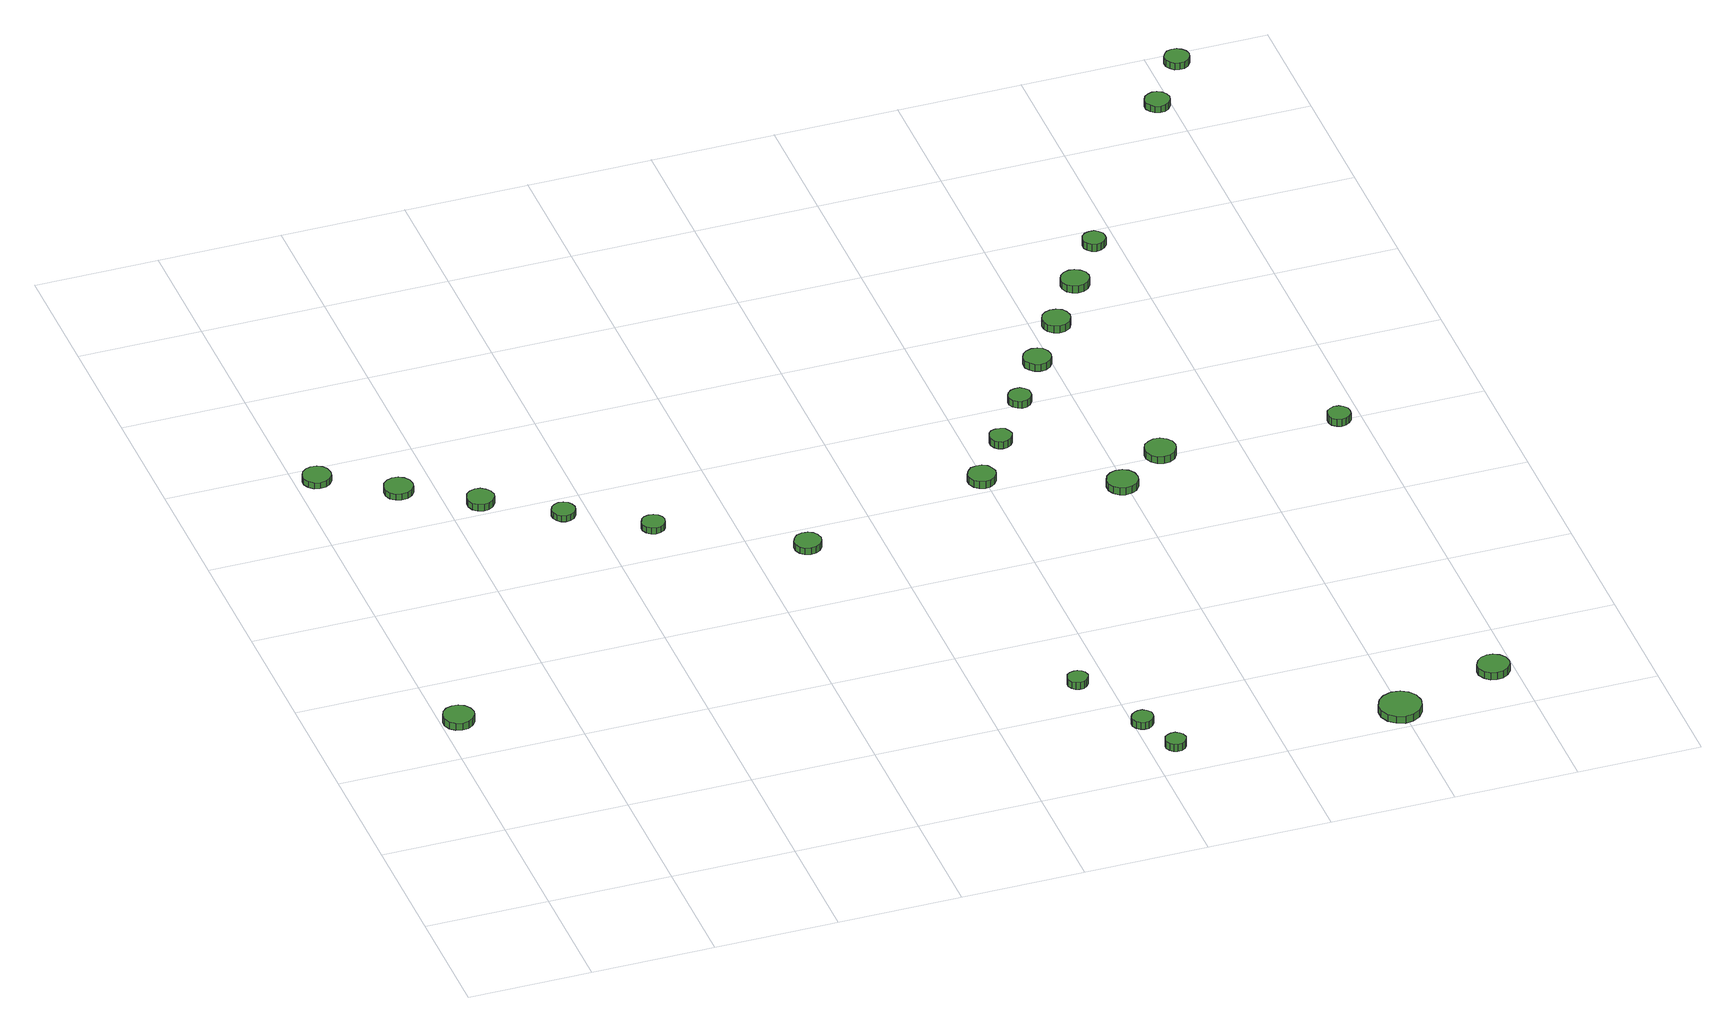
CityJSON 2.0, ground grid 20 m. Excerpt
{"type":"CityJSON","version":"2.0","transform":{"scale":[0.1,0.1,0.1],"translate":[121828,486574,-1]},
"CityObjects":{
"tree1":{"type":"SolitaryVegetationObject","attributes":{"function":"something"},"geometry":[{"type":"MultiSurface","lod":"1","boundaries":[[[0,1,2,3,4,5,6,7,8,9,10,11,12,13,14]],[[15,16,17,18,19,20,21,22,23,24,25,26,27,28,29]],[[0,29,28,1]],[[1,28,27,2]],[[2,27,26,3]],[[3,26,25,4]],[[4,25,24,5]],[[5,24,23,6]],[[6,23,22,7]],[[7,22,21,8]],[[8,21,20,9]],[[9,20,19,10]],[[10,19,18,11]],[[11,18,17,12]],[[12,17,16,13]],[[13,16,15,14]],[[14,15,29,0]]]}]},
"tree2":{"type":"SolitaryVegetationObject","attributes":{"function":"something"},"geometry":[{"type":"MultiSurface","lod":"1","boundaries":[[[30,31,32,33,34,35,36,37,38,39,40,41,42,43,44]],[[45,46,47,48,49,50,51,52,53,54,55,56,57,58,59]],[[30,59,58,31]],[[31,58,57,32]],[[32,57,56,33]],[[33,56,55,34]],[[34,55,54,35]],[[35,54,53,36]],[[36,53,52,37]],[[37,52,51,38]],[[38,51,50,39]],[[39,50,49,40]],[[40,49,48,41]],[[41,48,47,42]],[[42,47,46,43]],[[43,46,45,44]],[[44,45,59,30]]]}]},
"tree3":{"type":"SolitaryVegetationObject","attributes":{"function":"something"},"geometry":[{"type":"MultiSurface","lod":"1","boundaries":[[[60,61,62,63,64,65,66,67,68,69,70,71,72,73,74]],[[75,76,77,78,79,80,81,82,83,84,85,86,87,88,89]],[[60,89,88,61]],[[61,88,87,62]],[[62,87,86,63]],[[63,86,85,64]],[[64,85,84,65]],[[65,84,83,66]],[[66,83,82,67]],[[67,82,81,68]],[[68,81,80,69]],[[69,80,79,70]],[[70,79,78,71]],[[71,78,77,72]],[[72,77,76,73]],[[73,76,75,74]],[[74,75,89,60]]]}]},
"tree4":{"type":"SolitaryVegetationObject","attributes":{"function":"something"},"geometry":[{"type":"MultiSurface","lod":"1","boundaries":[[[90,91,92,93,94,95,96,97,98,99,100,101,102,103,104]],[[105,106,107,108,109,110,111,112,113,114,115,116,117,118,119]],[[90,119,118,91]],[[91,118,117,92]],[[92,117,116,93]],[[93,116,115,94]],[[94,115,114,95]],[[95,114,113,96]],[[96,113,112,97]],[[97,112,111,98]],[[98,111,110,99]],[[99,110,109,100]],[[100,109,108,101]],[[101,108,107,102]],[[102,107,106,103]],[[103,106,105,104]],[[104,105,119,90]]]}]},
"tree5":{"type":"SolitaryVegetationObject","attributes":{"function":"something"},"geometry":[{"type":"MultiSurface","lod":"1","boundaries":[[[120,121,122,123,124,125,126,127,128,129,130,131,132,133,134]],[[135,136,137,138,139,140,141,142,143,144,145,146,147,148,149]],[[120,149,148,121]],[[121,148,147,122]],[[122,147,146,123]],[[123,146,145,124]],[[124,145,144,125]],[[125,144,143,126]],[[126,143,142,127]],[[127,142,141,128]],[[128,141,140,129]],[[129,140,139,130]],[[130,139,138,131]],[[131,138,137,132]],[[132,137,136,133]],[[133,136,135,134]],[[134,135,149,120]]]}]},
"tree6":{"type":"SolitaryVegetationObject","attributes":{"function":"something"},"geometry":[{"type":"MultiSurface","lod":"1","boundaries":[[[150,151,152,153,154,155,156,157,158,159,160,161,162,163,164]],[[165,166,167,168,169,170,171,172,173,174,175,176,177,178,179]],[[150,179,178,151]],[[151,178,177,152]],[[152,177,176,153]],[[153,176,175,154]],[[154,175,174,155]],[[155,174,173,156]],[[156,173,172,157]],[[157,172,171,158]],[[158,171,170,159]],[[159,170,169,160]],[[160,169,168,161]],[[161,168,167,162]],[[162,167,166,163]],[[163,166,165,164]],[[164,165,179,150]]]}]},
"tree7":{"type":"SolitaryVegetationObject","attributes":{"function":"something"},"geometry":[{"type":"MultiSurface","lod":"1","boundaries":[[[180,181,182,183,184,185,186,187,188,189,190,191,192,193,194]],[[195,196,197,198,199,200,201,202,203,204,205,206,207,208,209]],[[180,209,208,181]],[[181,208,207,182]],[[182,207,206,183]],[[183,206,205,184]],[[184,205,204,185]],[[185,204,203,186]],[[186,203,202,187]],[[187,202,201,188]],[[188,201,200,189]],[[189,200,199,190]],[[190,199,198,191]],[[191,198,197,192]],[[192,197,196,193]],[[193,196,195,194]],[[194,195,209,180]]]}]},
"tree8":{"type":"SolitaryVegetationObject","attributes":{"function":"something"},"geometry":[{"type":"MultiSurface","lod":"1","boundaries":[[[210,211,212,213,214,215,216,217,218,219,220,221,222,223,224]],[[225,226,227,228,229,230,231,232,233,234,235,236,237,238,239]],[[210,239,238,211]],[[211,238,237,212]],[[212,237,236,213]],[[213,236,235,214]],[[214,235,234,215]],[[215,234,233,216]],[[216,233,232,217]],[[217,232,231,218]],[[218,231,230,219]],[[219,230,229,220]],[[220,229,228,221]],[[221,228,227,222]],[[222,227,226,223]],[[223,226,225,224]],[[224,225,239,210]]]}]},
"tree9":{"type":"SolitaryVegetationObject","attributes":{"function":"something"},"geometry":[{"type":"MultiSurface","lod":"1","boundaries":[[[240,241,242,243,244,245,246,247,248,249,250,251,252,253,254]],[[255,256,257,258,259,260,261,262,263,264,265,266,267,268,269]],[[240,269,268,241]],[[241,268,267,242]],[[242,267,266,243]],[[243,266,265,244]],[[244,265,264,245]],[[245,264,263,246]],[[246,263,262,247]],[[247,262,261,248]],[[248,261,260,249]],[[249,260,259,250]],[[250,259,258,251]],[[251,258,257,252]],[[252,257,256,253]],[[253,256,255,254]],[[254,255,269,240]]]}]},
"tree10":{"type":"SolitaryVegetationObject","attributes":{"function":"something"},"geometry":[{"type":"MultiSurface","lod":"1","boundaries":[[[270,271,272,273,274,275,276,277,278,279,280,281,282,283,284]],[[285,286,287,288,289,290,291,292,293,294,295,296,297,298,299]],[[270,299,298,271]],[[271,298,297,272]],[[272,297,296,273]],[[273,296,295,274]],[[274,295,294,275]],[[275,294,293,276]],[[276,293,292,277]],[[277,292,291,278]],[[278,291,290,279]],[[279,290,289,280]],[[280,289,288,281]],[[281,288,287,282]],[[282,287,286,283]],[[283,286,285,284]],[[284,285,299,270]]]}]},
"tree11":{"type":"SolitaryVegetationObject","attributes":{"function":"something"},"geometry":[{"type":"MultiSurface","lod":"1","boundaries":[[[300,301,302,303,304,305,306,307,308,309,310,311,312,313,314]],[[315,316,317,318,319,320,321,322,323,324,325,326,327,328,329]],[[300,329,328,301]],[[301,328,327,302]],[[302,327,326,303]],[[303,326,325,304]],[[304,325,324,305]],[[305,324,323,306]],[[306,323,322,307]],[[307,322,321,308]],[[308,321,320,309]],[[309,320,319,310]],[[310,319,318,311]],[[311,318,317,312]],[[312,317,316,313]],[[313,316,315,314]],[[314,315,329,300]]]}]},
"tree12":{"type":"SolitaryVegetationObject","attributes":{"function":"something"},"geometry":[{"type":"MultiSurface","lod":"1","boundaries":[[[330,331,332,333,334,335,336,337,338,339,340,341,342,343,344]],[[345,346,347,348,349,350,351,352,353,354,355,356,357,358,359]],[[330,359,358,331]],[[331,358,357,332]],[[332,357,356,333]],[[333,356,355,334]],[[334,355,354,335]],[[335,354,353,336]],[[336,353,352,337]],[[337,352,351,338]],[[338,351,350,339]],[[339,350,349,340]],[[340,349,348,341]],[[341,348,347,342]],[[342,347,346,343]],[[343,346,345,344]],[[344,345,359,330]]]}]},
"tree13":{"type":"SolitaryVegetationObject","attributes":{"function":"something"},"geometry":[{"type":"MultiSurface","lod":"1","boundaries":[[[360,361,362,363,364,365,366,367,368,369,370,371,372,373,374]],[[375,376,377,378,379,380,381,382,383,384,385,386,387,388,389]],[[360,389,388,361]],[[361,388,387,362]],[[362,387,386,363]],[[363,386,385,364]],[[364,385,384,365]],[[365,384,383,366]],[[366,383,382,367]],[[367,382,381,368]],[[368,381,380,369]],[[369,380,379,370]],[[370,379,378,371]],[[371,378,377,372]],[[372,377,376,373]],[[373,376,375,374]],[[374,375,389,360]]]}]},
"tree14":{"type":"SolitaryVegetationObject","attributes":{"function":"something"},"geometry":[{"type":"MultiSurface","lod":"1","boundaries":[[[390,391,392,393,394,395,396,397,398,399,400,401,402,403,404]],[[405,406,407,408,409,410,411,412,413,414,415,416,417,418,419]],[[390,419,418,391]],[[391,418,417,392]],[[392,417,416,393]],[[393,416,415,394]],[[394,415,414,395]],[[395,414,413,396]],[[396,413,412,397]],[[397,412,411,398]],[[398,411,410,399]],[[399,410,409,400]],[[400,409,408,401]],[[401,408,407,402]],[[402,407,406,403]],[[403,406,405,404]],[[404,405,419,390]]]}]},
"tree15":{"type":"SolitaryVegetationObject","attributes":{"function":"something"},"geometry":[{"type":"MultiSurface","lod":"1","boundaries":[[[420,421,422,423,424,425,426,427,428,429,430,431,432,433,434]],[[435,436,437,438,439,440,441,442,443,444,445,446,447,448,449]],[[420,449,448,421]],[[421,448,447,422]],[[422,447,446,423]],[[423,446,445,424]],[[424,445,444,425]],[[425,444,443,426]],[[426,443,442,427]],[[427,442,441,428]],[[428,441,440,429]],[[429,440,439,430]],[[430,439,438,431]],[[431,438,437,432]],[[432,437,436,433]],[[433,436,435,434]],[[434,435,449,420]]]}]},
"tree16":{"type":"SolitaryVegetationObject","attributes":{"function":"something"},"geometry":[{"type":"MultiSurface","lod":"1","boundaries":[[[450,451,452,453,454,455,456,457,458,459,460,461,462,463,464]],[[465,466,467,468,469,470,471,472,473,474,475,476,477,478,479]],[[450,479,478,451]],[[451,478,477,452]],[[452,477,476,453]],[[453,476,475,454]],[[454,475,474,455]],[[455,474,473,456]],[[456,473,472,457]],[[457,472,471,458]],[[458,471,470,459]],[[459,470,469,460]],[[460,469,468,461]],[[461,468,467,462]],[[462,467,466,463]],[[463,466,465,464]],[[464,465,479,450]]]}]},
"tree17":{"type":"SolitaryVegetationObject","attributes":{"function":"something"},"geometry":[{"type":"MultiSurface","lod":"1","boundaries":[[[480,481,482,483,484,485,486,487,488,489,490,491,492,493,494]],[[495,496,497,498,499,500,501,502,503,504,505,506,507,508,509]],[[480,509,508,481]],[[481,508,507,482]],[[482,507,506,483]],[[483,506,505,484]],[[484,505,504,485]],[[485,504,503,486]],[[486,503,502,487]],[[487,502,501,488]],[[488,501,500,489]],[[489,500,499,490]],[[490,499,498,491]],[[491,498,497,492]],[[492,497,496,493]],[[493,496,495,494]],[[494,495,509,480]]]}]},
"tree18":{"type":"SolitaryVegetationObject","attributes":{"function":"something"},"geometry":[{"type":"MultiSurface","lod":"1","boundaries":[[[510,511,512,513,514,515,516,517,518,519,520,521,522,523,524]],[[525,526,527,528,529,530,531,532,533,534,535,536,537,538,539]],[[510,539,538,511]],[[511,538,537,512]],[[512,537,536,513]],[[513,536,535,514]],[[514,535,534,515]],[[515,534,533,516]],[[516,533,532,517]],[[517,532,531,518]],[[518,531,530,519]],[[519,530,529,520]],[[520,529,528,521]],[[521,528,527,522]],[[522,527,526,523]],[[523,526,525,524]],[[524,525,539,510]]]}]},
"tree19":{"type":"SolitaryVegetationObject","attributes":{"function":"something"},"geometry":[{"type":"MultiSurface","lod":"1","boundaries":[[[540,541,542,543,544,545,546,547,548,549,550,551,552,553,554]],[[555,556,557,558,559,560,561,562,563,564,565,566,567,568,569]],[[540,569,568,541]],[[541,568,567,542]],[[542,567,566,543]],[[543,566,565,544]],[[544,565,564,545]],[[545,564,563,546]],[[546,563,562,547]],[[547,562,561,548]],[[548,561,560,549]],[[549,560,559,550]],[[550,559,558,551]],[[551,558,557,552]],[[552,557,556,553]],[[553,556,555,554]],[[554,555,569,540]]]}]},
"tree20":{"type":"SolitaryVegetationObject","attributes":{"function":"something"},"geometry":[{"type":"MultiSurface","lod":"1","boundaries":[[[570,571,572,573,574,575,576,577,578,579,580,581,582,583,584]],[[585,586,587,588,589,590,591,592,593,594,595,596,597,598,599]],[[570,599,598,571]],[[571,598,597,572]],[[572,597,596,573]],[[573,596,595,574]],[[574,595,594,575]],[[575,594,593,576]],[[576,593,592,577]],[[577,592,591,578]],[[578,591,590,579]],[[579,590,589,580]],[[580,589,588,581]],[[581,588,587,582]],[[582,587,586,583]],[[583,586,585,584]],[[584,585,599,570]]]}]},
"tree21":{"type":"SolitaryVegetationObject","attributes":{"function":"something"},"geometry":[{"type":"MultiSurface","lod":"1","boundaries":[[[600,601,602,603,604,605,606,607,608,609,610,611,612,613,614]],[[615,616,617,618,619,620,621,622,623,624,625,626,627,628,629]],[[600,629,628,601]],[[601,628,627,602]],[[602,627,626,603]],[[603,626,625,604]],[[604,625,624,605]],[[605,624,623,606]],[[606,623,622,607]],[[607,622,621,608]],[[608,621,620,609]],[[609,620,619,610]],[[610,619,618,611]],[[611,618,617,612]],[[612,617,616,613]],[[613,616,615,614]],[[614,615,629,600]]]}]},
"tree22":{"type":"SolitaryVegetationObject","attributes":{"function":"something"},"geometry":[{"type":"MultiSurface","lod":"1","boundaries":[[[630,631,632,633,634,635,636,637,638,639,640,641,642,643,644]],[[645,646,647,648,649,650,651,652,653,654,655,656,657,658,659]],[[630,659,658,631]],[[631,658,657,632]],[[632,657,656,633]],[[633,656,655,634]],[[634,655,654,635]],[[635,654,653,636]],[[636,653,652,637]],[[637,652,651,638]],[[638,651,650,639]],[[639,650,649,640]],[[640,649,648,641]],[[641,648,647,642]],[[642,647,646,643]],[[643,646,645,644]],[[644,645,659,630]]]}]},
"tree23":{"type":"SolitaryVegetationObject","attributes":{"function":"something"},"geometry":[{"type":"MultiSurface","lod":"1","boundaries":[[[660,661,662,663,664,665,666,667,668,669,670,671,672,673,674]],[[675,676,677,678,679,680,681,682,683,684,685,686,687,688,689]],[[660,689,688,661]],[[661,688,687,662]],[[662,687,686,663]],[[663,686,685,664]],[[664,685,684,665]],[[665,684,683,666]],[[666,683,682,667]],[[667,682,681,668]],[[668,681,680,669]],[[669,680,679,670]],[[670,679,678,671]],[[671,678,677,672]],[[672,677,676,673]],[[673,676,675,674]],[[674,675,689,660]]]}]},
"tree24":{"type":"SolitaryVegetationObject","attributes":{"function":"something"},"geometry":[{"type":"MultiSurface","lod":"1","boundaries":[[[690,691,692,693,694,695,696,697,698,699,700,701,702,703,704]],[[705,706,707,708,709,710,711,712,713,714,715,716,717,718,719]],[[690,719,718,691]],[[691,718,717,692]],[[692,717,716,693]],[[693,716,715,694]],[[694,715,714,695]],[[695,714,713,696]],[[696,713,712,697]],[[697,712,711,698]],[[698,711,710,699]],[[699,710,709,700]],[[700,709,708,701]],[[701,708,707,702]],[[702,707,706,703]],[[703,706,705,704]],[[704,705,719,690]]]}]}
},
"vertices":[
[49,482,28],[47,492,28],[41,501,28],[32,506,28],[22,507,28],[12,504,28],[4,497,28],[0,488,28],[0,477,28],[4,468,28],[12,461,28],[22,458,28],[32,459,28],[41,464,28],[47,472,28],[47,472,15],[41,464,15],[32,459,15],[22,458,15],[12,461,15],[4,468,15],[0,477,15],[0,488,15],[4,497,15],[12,504,15],[22,507,15],[32,506,15],[41,501,15],[47,492,15],[49,482,15],
[57,1165,19],[55,1175,19],[50,1182,19],[42,1187,19],[32,1188,19],[23,1185,19],[16,1179,19],[12,1170,19],[12,1161,19],[16,1152,19],[23,1146,19],[32,1143,19],[42,1144,19],[50,1149,19],[55,1156,19],[55,1156,8],[50,1149,8],[42,1144,8],[32,1143,8],[23,1146,8],[16,1152,8],[12,1161,8],[12,1170,8],[16,1179,8],[23,1185,8],[32,1188,8],[42,1187,8],[50,1182,8],[55,1175,8],[57,1165,8],
[166,1096,19],[164,1105,19],[158,1113,19],[150,1118,19],[140,1119,19],[131,1116,19],[123,1109,19],[120,1101,19],[120,1091,19],[123,1082,19],[131,1076,19],[140,1073,19],[150,1074,19],[158,1078,19],[164,1086,19],[164,1086,8],[158,1078,8],[150,1074,8],[140,1073,8],[131,1076,8],[123,1082,8],[120,1091,8],[120,1101,8],[123,1109,8],[131,1116,8],[140,1119,8],[150,1118,8],[158,1113,8],[164,1105,8],[166,1096,8],
[273,1026,20],[271,1035,20],[265,1042,20],[258,1047,20],[249,1048,20],[240,1045,20],[233,1039,20],[230,1031,20],[230,1022,20],[233,1013,20],[240,1007,20],[249,1004,20],[258,1005,20],[265,1010,20],[271,1017,20],[271,1017,8],[265,1010,8],[258,1005,8],[249,1004,8],[240,1007,8],[233,1013,8],[230,1022,8],[230,1031,8],[233,1039,8],[240,1045,8],[249,1048,8],[258,1047,8],[265,1042,8],[271,1035,8],[273,1026,8],
[379,954,19],[377,962,19],[373,968,19],[366,972,19],[358,973,19],[351,970,19],[345,965,19],[342,958,19],[342,950,19],[345,943,19],[351,938,19],[358,935,19],[366,936,19],[373,940,19],[377,946,19],[377,946,8],[373,940,8],[366,936,8],[358,935,8],[351,938,8],[345,943,8],[342,950,8],[342,958,8],[345,965,8],[351,970,8],[358,973,8],[366,972,8],[373,968,8],[377,962,8],[379,954,8],
[498,878,19],[496,885,19],[492,891,19],[485,895,19],[477,896,19],[470,894,19],[464,889,19],[461,881,19],[461,874,19],[464,867,19],[470,862,19],[477,859,19],[485,860,19],[492,864,19],[496,870,19],[496,870,8],[492,864,8],[485,860,8],[477,859,8],[470,862,8],[464,867,8],[461,874,8],[461,881,8],[464,889,8],[470,894,8],[477,896,8],[485,895,8],[492,891,8],[496,885,8],[498,878,8],
[704,743,26],[702,752,26],[697,759,26],[689,763,26],[680,764,26],[671,761,26],[665,755,26],[661,747,26],[661,738,26],[665,730,26],[671,724,26],[680,721,26],[689,722,26],[697,727,26],[702,734,26],[702,734,14],[697,727,14],[689,722,14],[680,721,14],[671,724,14],[665,730,14],[661,738,14],[661,747,14],[665,755,14],[671,761,14],[680,764,14],[689,763,14],[697,759,14],[702,752,14],[704,743,14],
[966,257,32],[964,264,32],[960,269,32],[954,272,32],[948,273,32],[941,271,32],[936,267,32],[933,260,32],[933,254,32],[936,247,32],[941,243,32],[948,241,32],[954,241,32],[960,245,32],[964,250,32],[964,250,19],[960,245,19],[954,241,19],[948,241,19],[941,243,19],[936,247,19],[933,254,19],[933,260,19],[936,267,19],[941,271,19],[948,273,19],[954,272,19],[960,269,19],[964,264,19],[966,257,19],
[1026,127,30],[1025,134,30],[1020,140,30],[1014,144,30],[1007,144,30],[1001,142,30],[995,137,30],[992,131,30],[992,124,30],[995,118,30],[1001,113,30],[1007,111,30],[1014,111,30],[1020,115,30],[1025,121,30],[1025,121,17],[1020,115,17],[1014,111,17],[1007,111,17],[1001,113,17],[995,118,17],[992,124,17],[992,131,17],[995,137,17],[1001,142,17],[1007,144,17],[1014,144,17],[1020,140,17],[1025,134,17],[1026,127,17],
[1054,55,30],[1052,62,30],[1048,67,30],[1042,71,30],[1035,71,30],[1029,69,30],[1024,65,30],[1021,58,30],[1021,52,30],[1024,45,30],[1029,41,30],[1035,39,30],[1042,39,30],[1048,43,30],[1052,48,30],[1052,48,17],[1048,43,17],[1042,39,17],[1035,39,17],[1029,41,17],[1024,45,17],[1021,52,17],[1021,58,17],[1024,65,17],[1029,69,17],[1035,71,17],[1042,71,17],[1048,67,17],[1052,62,17],[1054,55,17],
[1013,817,29],[1011,826,29],[1006,834,29],[998,839,29],[989,839,29],[980,837,29],[973,830,29],[969,822,29],[969,813,29],[973,804,29],[980,798,29],[989,795,29],[998,796,29],[1006,801,29],[1011,808,29],[1011,808,16],[1006,801,16],[998,796,16],[989,795,16],[980,798,16],[973,804,16],[969,813,16],[969,822,16],[973,830,16],[980,837,16],[989,839,16],[998,839,16],[1006,834,16],[1011,826,16],[1013,817,16],
[1071,906,27],[1069,913,27],[1065,920,27],[1058,923,27],[1050,924,27],[1043,922,27],[1038,917,27],[1035,910,27],[1035,902,27],[1038,895,27],[1043,890,27],[1050,888,27],[1058,889,27],[1065,893,27],[1069,899,27],[1069,899,14],[1065,893,14],[1058,889,14],[1050,888,14],[1043,890,14],[1038,895,14],[1035,902,14],[1035,910,14],[1038,917,14],[1043,922,14],[1050,924,14],[1058,923,14],[1065,920,14],[1069,913,14],[1071,906,14],
[1429,37,23],[1426,51,23],[1418,62,23],[1406,69,23],[1392,71,23],[1378,66,23],[1368,57,23],[1362,44,23],[1362,30,23],[1368,17,23],[1378,8,23],[1392,3,23],[1406,5,23],[1418,12,23],[1426,23,23],[1426,23,10],[1418,12,10],[1406,5,10],[1392,3,10],[1378,8,10],[1368,17,10],[1362,30,10],[1362,44,10],[1368,57,10],[1378,66,10],[1392,71,10],[1406,69,10],[1418,62,10],[1426,51,10],[1429,37,10],
[1213,729,31],[1211,739,31],[1205,748,31],[1196,753,31],[1185,754,31],[1176,751,31],[1168,744,31],[1164,735,31],[1164,724,31],[1168,715,31],[1176,708,31],[1185,705,31],[1196,706,31],[1205,711,31],[1211,719,31],[1211,719,18],[1205,711,18],[1196,706,18],[1185,705,18],[1176,708,18],[1168,715,18],[1164,724,18],[1164,735,18],[1168,744,18],[1176,751,18],[1185,754,18],[1196,753,18],[1205,748,18],[1211,739,18],[1213,729,18],
[1135,1001,24],[1134,1009,24],[1129,1015,24],[1123,1019,24],[1115,1019,24],[1108,1017,24],[1102,1012,24],[1099,1005,24],[1099,998,24],[1102,991,24],[1108,986,24],[1115,983,24],[1123,984,24],[1129,988,24],[1134,994,24],[1134,994,11],[1129,988,11],[1123,984,11],[1115,983,11],[1108,986,11],[1102,991,11],[1099,998,11],[1099,1005,11],[1102,1012,11],[1108,1017,11],[1115,1019,11],[1123,1019,11],[1129,1015,11],[1134,1009,11],[1135,1001,11],
[1199,1091,22],[1197,1100,22],[1192,1108,22],[1184,1112,22],[1175,1113,22],[1166,1110,22],[1159,1104,22],[1155,1096,22],[1155,1086,22],[1159,1078,22],[1166,1072,22],[1175,1069,22],[1184,1070,22],[1192,1075,22],[1197,1082,22],[1197,1082,9],[1192,1075,9],[1184,1070,9],[1175,1069,9],[1166,1072,9],[1159,1078,9],[1155,1086,9],[1155,1096,9],[1159,1104,9],[1166,1110,9],[1175,1113,9],[1184,1112,9],[1192,1108,9],[1197,1100,9],[1199,1091,9],
[1295,789,31],[1293,799,31],[1287,807,31],[1278,813,31],[1268,814,31],[1258,810,31],[1250,804,31],[1246,794,31],[1246,784,31],[1250,774,31],[1258,767,31],[1268,764,31],[1278,765,31],[1287,770,31],[1293,779,31],[1293,779,18],[1287,770,18],[1278,765,18],[1268,764,18],[1258,767,18],[1250,774,18],[1246,784,18],[1246,794,18],[1250,804,18],[1258,810,18],[1268,814,18],[1278,813,18],[1287,807,18],[1293,799,18],[1295,789,18],
[1262,1181,20],[1260,1190,20],[1255,1198,20],[1246,1202,20],[1237,1203,20],[1228,1200,20],[1221,1194,20],[1217,1185,20],[1217,1176,20],[1221,1167,20],[1228,1161,20],[1237,1158,20],[1246,1159,20],[1255,1164,20],[1260,1172,20],[1260,1172,7],[1255,1164,7],[1246,1159,7],[1237,1158,7],[1228,1161,7],[1221,1167,7],[1217,1176,7],[1217,1185,7],[1221,1194,7],[1228,1200,7],[1237,1203,7],[1246,1202,7],[1255,1198,7],[1260,1190,7],[1262,1181,7],
[1593,97,18],[1591,107,18],[1584,116,18],[1575,121,18],[1565,122,18],[1555,119,18],[1547,112,18],[1542,102,18],[1542,92,18],[1547,82,18],[1555,75,18],[1565,72,18],[1575,73,18],[1584,78,18],[1591,87,18],[1591,87,5],[1584,78,5],[1575,73,5],[1565,72,5],[1555,75,5],[1547,82,5],[1542,92,5],[1542,102,5],[1547,112,5],[1555,119,5],[1565,122,5],[1575,121,5],[1584,116,5],[1591,107,5],[1593,97,5],
[1324,1270,20],[1322,1280,20],[1316,1287,20],[1308,1292,20],[1299,1293,20],[1290,1290,20],[1283,1284,20],[1279,1275,20],[1279,1266,20],[1283,1257,20],[1290,1251,20],[1299,1248,20],[1308,1249,20],[1316,1254,20],[1322,1261,20],[1322,1261,7],[1316,1254,7],[1308,1249,7],[1299,1248,7],[1290,1251,7],[1283,1257,7],[1279,1266,7],[1279,1275,7],[1283,1284,7],[1290,1290,7],[1299,1293,7],[1308,1292,7],[1316,1287,7],[1322,1280,7],[1324,1270,7],
[1382,1361,20],[1381,1369,20],[1376,1375,20],[1370,1379,20],[1362,1379,20],[1355,1377,20],[1349,1372,20],[1346,1365,20],[1346,1357,20],[1349,1351,20],[1355,1345,20],[1362,1343,20],[1370,1344,20],[1376,1348,20],[1381,1354,20],[1381,1354,7],[1376,1348,7],[1370,1344,7],[1362,1343,7],[1355,1345,7],[1349,1351,7],[1346,1357,7],[1346,1365,7],[1349,1372,7],[1355,1377,7],[1362,1379,7],[1370,1379,7],[1376,1375,7],[1381,1369,7],[1382,1361,7],
[1579,791,26],[1578,799,26],[1573,805,26],[1567,809,26],[1559,810,26],[1552,807,26],[1546,802,26],[1543,795,26],[1543,788,26],[1546,781,26],[1552,776,26],[1559,773,26],[1567,774,26],[1573,778,26],[1578,784,26],[1578,784,13],[1573,778,13],[1567,774,13],[1559,773,13],[1552,776,13],[1546,781,13],[1543,788,13],[1543,795,13],[1546,802,13],[1552,807,13],[1559,810,13],[1567,809,13],[1573,805,13],[1578,799,13],[1579,791,13],
[1598,1677,19],[1596,1685,19],[1591,1692,19],[1584,1696,19],[1576,1697,19],[1568,1694,19],[1562,1689,19],[1558,1681,19],[1558,1673,19],[1562,1665,19],[1568,1660,19],[1576,1657,19],[1584,1658,19],[1591,1662,19],[1596,1669,19],[1596,1669,7],[1591,1662,7],[1584,1658,7],[1576,1657,7],[1568,1660,7],[1562,1665,7],[1558,1673,7],[1558,1681,7],[1562,1689,7],[1568,1694,7],[1576,1697,7],[1584,1696,7],[1591,1692,7],[1596,1685,7],[1598,1677,7],
[1664,1774,19],[1662,1783,19],[1657,1789,19],[1650,1793,19],[1642,1794,19],[1634,1792,19],[1628,1786,19],[1624,1779,19],[1624,1770,19],[1628,1763,19],[1634,1757,19],[1642,1755,19],[1650,1755,19],[1657,1760,19],[1662,1766,19],[1662,1766,7],[1657,1760,7],[1650,1755,7],[1642,1755,7],[1634,1757,7],[1628,1763,7],[1624,1770,7],[1624,1779,7],[1628,1786,7],[1634,1792,7],[1642,1794,7],[1650,1793,7],[1657,1789,7],[1662,1783,7],[1664,1774,7]
]}
